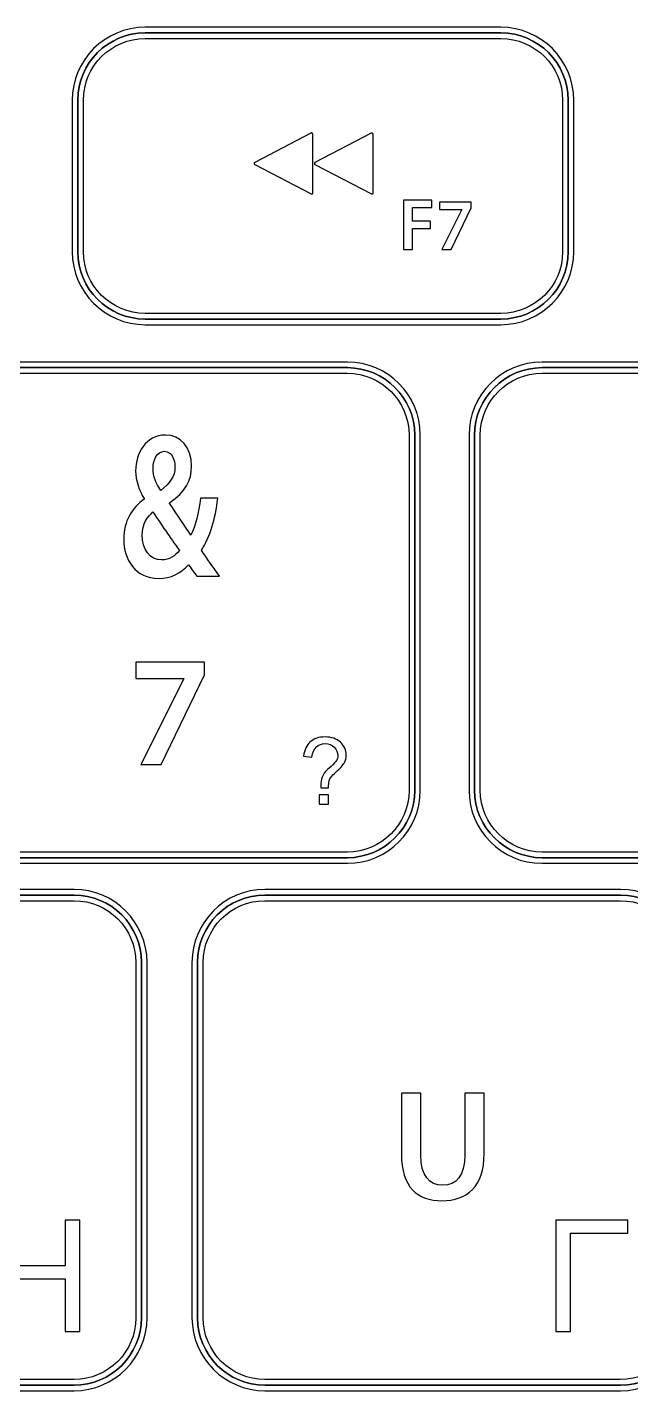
# Model space of a CAD drawing. Header units: millimetres. Extents: x -129 to 142, y -94 to 111.
# Drawn here: x 5.98 to 26.68, y 63.82 to 110.63 of the extents above; entities that cross this region are included whole.
import ezdxf

# ---------------------------------------------------------------- set-up
doc = ezdxf.new("R2010")
doc.units = ezdxf.units.MM
doc.header["$MEASUREMENT"] = 0
doc.layers.add('layer 1', color=7, linetype='Continuous')

msp = doc.modelspace()

# ---------------------------------------------------------------- linework, layer by layer
at = {"layer": 'layer 1', "color": 7, "lineweight": 25}
for points, knots in [([(22.2229, 100.4215), (22.2229, 100.4215), (10.0221, 100.4215), (10.0221, 100.4215), (10.0221, 100.4215), (8.641, 100.4215), (7.5176, 101.5453), (7.5176, 102.9266), (7.5176, 102.9266), (7.5176, 102.9266), (7.5176, 108.1285), (7.5176, 108.1285), (7.5176, 108.1285), (7.5176, 109.5091), (8.641, 110.633), (10.0221, 110.633), (10.0221, 110.633), (10.0221, 110.633), (22.2229, 110.633), (22.2229, 110.633), (22.2229, 110.633), (23.6032, 110.633), (24.7272, 109.5091), (24.7272, 108.1285), (24.7272, 108.1285), (24.7272, 108.1285), (24.7272, 102.9266), (24.7272, 102.9266), (24.7272, 102.9266), (24.7272, 101.5453), (23.6032, 100.4215), (22.2229, 100.4215)], [0, 0, 0, 0, 0.1111111, 0.1111111, 0.1111111, 0.1111111, 0.2222222, 0.2222222, 0.2222222, 0.2222222, 0.3333333, 0.3333333, 0.3333333, 0.3333333, 0.4444444, 0.4444444, 0.4444444, 0.4444444, 0.5555556, 0.5555556, 0.5555556, 0.5555556, 0.6666667, 0.6666667, 0.6666667, 0.6666667, 0.7777778, 0.7777778, 0.7777778, 0.7777778, 1, 1, 1, 1]), ([(10.0221, 110.2468), (10.0221, 110.2468), (10.0221, 110.2468), (10.0221, 110.2468), (10.0221, 110.2468), (8.8527, 110.2468), (7.9032, 109.2967), (7.9032, 108.1285), (7.9032, 108.1285), (7.9032, 108.1285), (7.9032, 102.9266), (7.9032, 102.9266), (7.9032, 102.9266), (7.9032, 101.7578), (8.8527, 100.8071), (10.0221, 100.8071), (10.0221, 100.8071), (10.0221, 100.8071), (22.2229, 100.8071), (22.2229, 100.8071), (22.2229, 100.8071), (23.3909, 100.8071), (24.343, 101.7578), (24.343, 102.9266), (24.343, 102.9266), (24.343, 102.9266), (24.343, 108.1285), (24.343, 108.1285), (24.343, 108.1285), (24.343, 109.2967), (23.3909, 110.2468), (22.2229, 110.2468), (22.2229, 110.2468), (22.2229, 110.2468), (10.0221, 110.2468), (10.0221, 110.2468)], [0, 0, 0, 0, 0.1, 0.1, 0.1, 0.1, 0.2, 0.2, 0.2, 0.2, 0.3, 0.3, 0.3, 0.3, 0.4, 0.4, 0.4, 0.4, 0.5, 0.5, 0.5, 0.5, 0.6, 0.6, 0.6, 0.6, 0.7, 0.7, 0.7, 0.7, 0.8, 0.8, 0.8, 0.8, 1, 1, 1, 1]), ([(16.9576, 81.9277), (16.9576, 81.9277), (4.7565, 81.9277), (4.7565, 81.9277), (4.7565, 81.9277), (3.3756, 81.9277), (2.2517, 83.0511), (2.2517, 84.4318), (2.2517, 84.4318), (2.2517, 84.4318), (2.2517, 96.6332), (2.2517, 96.6332), (2.2517, 96.6332), (2.2517, 98.0143), (3.3756, 99.1377), (4.7565, 99.1377), (4.7565, 99.1377), (4.7565, 99.1377), (16.9576, 99.1377), (16.9576, 99.1377), (16.9576, 99.1377), (18.3392, 99.1377), (19.4615, 98.0143), (19.4615, 96.6332), (19.4615, 96.6332), (19.4615, 96.6332), (19.4615, 84.4318), (19.4615, 84.4318), (19.4615, 84.4318), (19.4615, 83.0511), (18.3392, 81.9277), (16.9576, 81.9277)], [0, 0, 0, 0, 0.1111111, 0.1111111, 0.1111111, 0.1111111, 0.2222222, 0.2222222, 0.2222222, 0.2222222, 0.3333333, 0.3333333, 0.3333333, 0.3333333, 0.4444444, 0.4444444, 0.4444444, 0.4444444, 0.5555556, 0.5555556, 0.5555556, 0.5555556, 0.6666667, 0.6666667, 0.6666667, 0.6666667, 0.7777778, 0.7777778, 0.7777778, 0.7777778, 1, 1, 1, 1]), ([(35.8379, 81.9277), (35.8379, 81.9277), (23.637, 81.9277), (23.637, 81.9277), (23.637, 81.9277), (22.2553, 81.9277), (21.132, 83.0511), (21.132, 84.4318), (21.132, 84.4318), (21.132, 84.4318), (21.132, 96.6332), (21.132, 96.6332), (21.132, 96.6332), (21.132, 98.0143), (22.2553, 99.1377), (23.637, 99.1377), (23.637, 99.1377), (23.637, 99.1377), (35.8379, 99.1377), (35.8379, 99.1377), (35.8379, 99.1377), (37.2186, 99.1377), (38.3424, 98.0143), (38.3424, 96.6332), (38.3424, 96.6332), (38.3424, 96.6332), (38.3424, 84.4318), (38.3424, 84.4318), (38.3424, 84.4318), (38.3424, 83.0511), (37.2186, 81.9277), (35.8379, 81.9277)], [0, 0, 0, 0, 0.1111111, 0.1111111, 0.1111111, 0.1111111, 0.2222222, 0.2222222, 0.2222222, 0.2222222, 0.3333333, 0.3333333, 0.3333333, 0.3333333, 0.4444444, 0.4444444, 0.4444444, 0.4444444, 0.5555556, 0.5555556, 0.5555556, 0.5555556, 0.6666667, 0.6666667, 0.6666667, 0.6666667, 0.7777778, 0.7777778, 0.7777778, 0.7777778, 1, 1, 1, 1]), ([(4.7565, 98.7527), (4.7565, 98.7527), (4.7565, 98.7527), (4.7565, 98.7527), (4.7565, 98.7527), (3.5879, 98.7527), (2.6375, 97.8014), (2.6375, 96.6332), (2.6375, 96.6332), (2.6375, 96.6332), (2.6375, 84.4318), (2.6375, 84.4318), (2.6375, 84.4318), (2.6375, 83.2638), (3.5879, 82.3117), (4.7565, 82.3117), (4.7565, 82.3117), (4.7565, 82.3117), (16.9576, 82.3117), (16.9576, 82.3117), (16.9576, 82.3117), (18.1268, 82.3117), (19.0769, 83.2638), (19.0769, 84.4318), (19.0769, 84.4318), (19.0769, 84.4318), (19.0769, 96.6332), (19.0769, 96.6332), (19.0769, 96.6332), (19.0769, 97.8014), (18.1268, 98.7527), (16.9576, 98.7527), (16.9576, 98.7527), (16.9576, 98.7527), (4.7565, 98.7527), (4.7565, 98.7527)], [0, 0, 0, 0, 0.1, 0.1, 0.1, 0.1, 0.2, 0.2, 0.2, 0.2, 0.3, 0.3, 0.3, 0.3, 0.4, 0.4, 0.4, 0.4, 0.5, 0.5, 0.5, 0.5, 0.6, 0.6, 0.6, 0.6, 0.7, 0.7, 0.7, 0.7, 0.8, 0.8, 0.8, 0.8, 1, 1, 1, 1]), ([(23.637, 98.7527), (23.637, 98.7527), (23.637, 98.7527), (23.637, 98.7527), (23.637, 98.7527), (22.4672, 98.7527), (21.517, 97.8014), (21.517, 96.6332), (21.517, 96.6332), (21.517, 96.6332), (21.517, 84.4318), (21.517, 84.4318), (21.517, 84.4318), (21.517, 83.2638), (22.4672, 82.3117), (23.637, 82.3117), (23.637, 82.3117), (23.637, 82.3117), (35.8379, 82.3117), (35.8379, 82.3117), (35.8379, 82.3117), (37.0053, 82.3117), (37.9564, 83.2638), (37.9564, 84.4318), (37.9564, 84.4318), (37.9564, 84.4318), (37.9564, 96.6332), (37.9564, 96.6332), (37.9564, 96.6332), (37.9564, 97.8014), (37.0053, 98.7527), (35.8379, 98.7527), (35.8379, 98.7527), (35.8379, 98.7527), (23.637, 98.7527), (23.637, 98.7527)], [0, 0, 0, 0, 0.1, 0.1, 0.1, 0.1, 0.2, 0.2, 0.2, 0.2, 0.3, 0.3, 0.3, 0.3, 0.4, 0.4, 0.4, 0.4, 0.5, 0.5, 0.5, 0.5, 0.6, 0.6, 0.6, 0.6, 0.7, 0.7, 0.7, 0.7, 0.8, 0.8, 0.8, 0.8, 1, 1, 1, 1]), ([(7.5812, 63.8179), (7.5812, 63.8179), (-4.6201, 63.8179), (-4.6201, 63.8179), (-4.6201, 63.8179), (-6.0008, 63.8179), (-7.124, 64.9412), (-7.124, 66.3225), (-7.124, 66.3225), (-7.124, 66.3225), (-7.124, 78.5238), (-7.124, 78.5238), (-7.124, 78.5238), (-7.124, 79.9045), (-6.0008, 81.0279), (-4.6201, 81.0279), (-4.6201, 81.0279), (-4.6201, 81.0279), (7.5812, 81.0279), (7.5812, 81.0279), (7.5812, 81.0279), (8.9624, 81.0279), (10.0861, 79.9045), (10.0861, 78.5238), (10.0861, 78.5238), (10.0861, 78.5238), (10.0861, 66.3225), (10.0861, 66.3225), (10.0861, 66.3225), (10.0861, 64.9412), (8.9624, 63.8179), (7.5812, 63.8179)], [0, 0, 0, 0, 0.1111111, 0.1111111, 0.1111111, 0.1111111, 0.2222222, 0.2222222, 0.2222222, 0.2222222, 0.3333333, 0.3333333, 0.3333333, 0.3333333, 0.4444444, 0.4444444, 0.4444444, 0.4444444, 0.5555556, 0.5555556, 0.5555556, 0.5555556, 0.6666667, 0.6666667, 0.6666667, 0.6666667, 0.7777778, 0.7777778, 0.7777778, 0.7777778, 1, 1, 1, 1]), ([(26.3328, 63.8179), (26.3328, 63.8179), (14.1314, 63.8179), (14.1314, 63.8179), (14.1314, 63.8179), (12.7509, 63.8179), (11.6275, 64.9412), (11.6275, 66.3225), (11.6275, 66.3225), (11.6275, 66.3225), (11.6275, 78.5238), (11.6275, 78.5238), (11.6275, 78.5238), (11.6275, 79.9045), (12.7509, 81.0279), (14.1314, 81.0279), (14.1314, 81.0279), (14.1314, 81.0279), (26.3328, 81.0279), (26.3328, 81.0279), (26.3328, 81.0279), (27.7141, 81.0279), (28.8369, 79.9045), (28.8369, 78.5238), (28.8369, 78.5238), (28.8369, 78.5238), (28.8369, 66.3225), (28.8369, 66.3225), (28.8369, 66.3225), (28.8369, 64.9412), (27.7141, 63.8179), (26.3328, 63.8179)], [0, 0, 0, 0, 0.1111111, 0.1111111, 0.1111111, 0.1111111, 0.2222222, 0.2222222, 0.2222222, 0.2222222, 0.3333333, 0.3333333, 0.3333333, 0.3333333, 0.4444444, 0.4444444, 0.4444444, 0.4444444, 0.5555556, 0.5555556, 0.5555556, 0.5555556, 0.6666667, 0.6666667, 0.6666667, 0.6666667, 0.7777778, 0.7777778, 0.7777778, 0.7777778, 1, 1, 1, 1]), ([(-4.6201, 80.6429), (-4.6201, 80.6429), (-4.6201, 80.6429), (-4.6201, 80.6429), (-4.6201, 80.6429), (-5.788, 80.6429), (-6.7384, 79.6918), (-6.7384, 78.5238), (-6.7384, 78.5238), (-6.7384, 78.5238), (-6.7384, 66.3225), (-6.7384, 66.3225), (-6.7384, 66.3225), (-6.7384, 65.154), (-5.788, 64.2039), (-4.6201, 64.2039), (-4.6201, 64.2039), (-4.6201, 64.2039), (7.5812, 64.2039), (7.5812, 64.2039), (7.5812, 64.2039), (8.7495, 64.2039), (9.7001, 65.154), (9.7001, 66.3225), (9.7001, 66.3225), (9.7001, 66.3225), (9.7001, 78.5238), (9.7001, 78.5238), (9.7001, 78.5238), (9.7001, 79.6918), (8.7495, 80.6429), (7.5812, 80.6429), (7.5812, 80.6429), (7.5812, 80.6429), (-4.6201, 80.6429), (-4.6201, 80.6429)], [0, 0, 0, 0, 0.1, 0.1, 0.1, 0.1, 0.2, 0.2, 0.2, 0.2, 0.3, 0.3, 0.3, 0.3, 0.4, 0.4, 0.4, 0.4, 0.5, 0.5, 0.5, 0.5, 0.6, 0.6, 0.6, 0.6, 0.7, 0.7, 0.7, 0.7, 0.8, 0.8, 0.8, 0.8, 1, 1, 1, 1]), ([(14.1314, 80.6429), (14.1314, 80.6429), (14.1314, 80.6429), (14.1314, 80.6429), (14.1314, 80.6429), (12.9632, 80.6429), (12.0125, 79.6918), (12.0125, 78.5238), (12.0125, 78.5238), (12.0125, 78.5238), (12.0125, 66.3225), (12.0125, 66.3225), (12.0125, 66.3225), (12.0125, 65.154), (12.9632, 64.2039), (14.1314, 64.2039), (14.1314, 64.2039), (14.1314, 64.2039), (26.3328, 64.2039), (26.3328, 64.2039), (26.3328, 64.2039), (27.5012, 64.2039), (28.4519, 65.154), (28.4519, 66.3225), (28.4519, 66.3225), (28.4519, 66.3225), (28.4519, 78.5238), (28.4519, 78.5238), (28.4519, 78.5238), (28.4519, 79.6918), (27.5012, 80.6429), (26.3328, 80.6429), (26.3328, 80.6429), (26.3328, 80.6429), (14.1314, 80.6429), (14.1314, 80.6429)], [0, 0, 0, 0, 0.1, 0.1, 0.1, 0.1, 0.2, 0.2, 0.2, 0.2, 0.3, 0.3, 0.3, 0.3, 0.4, 0.4, 0.4, 0.4, 0.5, 0.5, 0.5, 0.5, 0.6, 0.6, 0.6, 0.6, 0.7, 0.7, 0.7, 0.7, 0.8, 0.8, 0.8, 0.8, 1, 1, 1, 1])]:
    msp.add_open_spline(points, degree=3, knots=knots, dxfattribs=at)
at = {"layer": 'layer 1', "color": 7}
for points in [[(24.5349, 102.9266), (24.5349, 101.6496), (23.4996, 100.6153), (22.2229, 100.6153), (22.2229, 100.6153), (22.2229, 100.6153), (10.0221, 100.6153), (10.0221, 100.6153), (10.0221, 100.6153), (8.7446, 100.6153), (7.7103, 101.6496), (7.7103, 102.9266), (7.7103, 102.9266), (7.7103, 102.9266), (7.7103, 108.1285), (7.7103, 108.1285), (7.7103, 108.1285), (7.7103, 109.4048), (8.7446, 110.4391), (10.0221, 110.4391), (10.0221, 110.4391), (10.0221, 110.4391), (22.2229, 110.4391), (22.2229, 110.4391), (22.2229, 110.4391), (23.4996, 110.4391), (24.5349, 109.4048), (24.5349, 108.1285), (24.5349, 108.1285), (24.5349, 108.1285), (24.5349, 102.9266), (24.5349, 102.9266)], [(19.2688, 84.4318), (19.2688, 83.1552), (18.2345, 82.12), (16.9576, 82.12), (16.9576, 82.12), (16.9576, 82.12), (4.7565, 82.12), (4.7565, 82.12), (4.7565, 82.12), (3.4797, 82.12), (2.4443, 83.1552), (2.4443, 84.4318), (2.4443, 84.4318), (2.4443, 84.4318), (2.4443, 96.6332), (2.4443, 96.6332), (2.4443, 96.6332), (2.4443, 97.9097), (3.4797, 98.9454), (4.7565, 98.9454), (4.7565, 98.9454), (4.7565, 98.9454), (16.9576, 98.9454), (16.9576, 98.9454), (16.9576, 98.9454), (18.2345, 98.9454), (19.2688, 97.9097), (19.2688, 96.6332), (19.2688, 96.6332), (19.2688, 96.6332), (19.2688, 84.4318), (19.2688, 84.4318)], [(38.1492, 84.4318), (38.1492, 83.1552), (37.1139, 82.12), (35.8379, 82.12), (35.8379, 82.12), (35.8379, 82.12), (23.637, 82.12), (23.637, 82.12), (23.637, 82.12), (22.36, 82.12), (21.3237, 83.1552), (21.3237, 84.4318), (21.3237, 84.4318), (21.3237, 84.4318), (21.3237, 96.6332), (21.3237, 96.6332), (21.3237, 96.6332), (21.3237, 97.9097), (22.36, 98.9454), (23.637, 98.9454), (23.637, 98.9454), (23.637, 98.9454), (35.8379, 98.9454), (35.8379, 98.9454), (35.8379, 98.9454), (37.1139, 98.9454), (38.1492, 97.9097), (38.1492, 96.6332), (38.1492, 96.6332), (38.1492, 96.6332), (38.1492, 84.4318), (38.1492, 84.4318)], [(9.8934, 66.3225), (9.8934, 65.0455), (8.8581, 64.0102), (7.5812, 64.0102), (7.5812, 64.0102), (7.5812, 64.0102), (-4.6201, 64.0102), (-4.6201, 64.0102), (-4.6201, 64.0102), (-5.8968, 64.0102), (-6.9314, 65.0455), (-6.9314, 66.3225), (-6.9314, 66.3225), (-6.9314, 66.3225), (-6.9314, 78.5238), (-6.9314, 78.5238), (-6.9314, 78.5238), (-6.9314, 79.8003), (-5.8968, 80.8361), (-4.6201, 80.8361), (-4.6201, 80.8361), (-4.6201, 80.8361), (7.5812, 80.8361), (7.5812, 80.8361), (7.5812, 80.8361), (8.8581, 80.8361), (9.8934, 79.8003), (9.8934, 78.5238), (9.8934, 78.5238), (9.8934, 78.5238), (9.8934, 66.3225), (9.8934, 66.3225)], [(28.6452, 66.3225), (28.6452, 65.0455), (27.6099, 64.0102), (26.3328, 64.0102), (26.3328, 64.0102), (26.3328, 64.0102), (14.1314, 64.0102), (14.1314, 64.0102), (14.1314, 64.0102), (12.8545, 64.0102), (11.8192, 65.0455), (11.8192, 66.3225), (11.8192, 66.3225), (11.8192, 66.3225), (11.8192, 78.5238), (11.8192, 78.5238), (11.8192, 78.5238), (11.8192, 79.8003), (12.8545, 80.8361), (14.1314, 80.8361), (14.1314, 80.8361), (14.1314, 80.8361), (26.3328, 80.8361), (26.3328, 80.8361), (26.3328, 80.8361), (27.6099, 80.8361), (28.6452, 79.8003), (28.6452, 78.5238), (28.6452, 78.5238), (28.6452, 78.5238), (28.6452, 66.3225), (28.6452, 66.3225)]]:
    msp.add_open_spline(points, degree=3, knots=[0, 0, 0, 0, 0.1111111, 0.1111111, 0.1111111, 0.1111111, 0.2222222, 0.2222222, 0.2222222, 0.2222222, 0.3333333, 0.3333333, 0.3333333, 0.3333333, 0.4444444, 0.4444444, 0.4444444, 0.4444444, 0.5555556, 0.5555556, 0.5555556, 0.5555556, 0.6666667, 0.6666667, 0.6666667, 0.6666667, 0.7777778, 0.7777778, 0.7777778, 0.7777778, 1, 1, 1, 1], dxfattribs=at)
at = {"layer": 'layer 1', "color": 251, "lineweight": 25}
for points in [[(7.7103, 108.1285), (7.7103, 109.4048), (8.7446, 110.4391), (10.0221, 110.4391)], [(10.0221, 110.4391), (10.0221, 110.4391), (22.2229, 110.4391), (22.2229, 110.4391)], [(22.2229, 110.4391), (23.4996, 110.4391), (24.5349, 109.4048), (24.5349, 108.1285)], [(7.7103, 102.9266), (7.7103, 102.9266), (7.7103, 108.1285), (7.7103, 108.1285)], [(24.5349, 108.1285), (24.5349, 108.1285), (24.5349, 102.9266), (24.5349, 102.9266)], [(10.0221, 100.6153), (8.7446, 100.6153), (7.7103, 101.6496), (7.7103, 102.9266)], [(24.5349, 102.9266), (24.5349, 101.6496), (23.4996, 100.6153), (22.2229, 100.6153)], [(22.2229, 100.6153), (22.2229, 100.6153), (10.0221, 100.6153), (10.0221, 100.6153)], [(4.7565, 98.9454), (4.7565, 98.9454), (16.9576, 98.9454), (16.9576, 98.9454)], [(16.9576, 98.9454), (18.2345, 98.9454), (19.2688, 97.9097), (19.2688, 96.6332)], [(21.3237, 96.6332), (21.3237, 97.9097), (22.36, 98.9454), (23.637, 98.9454)], [(23.637, 98.9454), (23.637, 98.9454), (35.8379, 98.9454), (35.8379, 98.9454)], [(19.2688, 96.6332), (19.2688, 96.6332), (19.2688, 84.4318), (19.2688, 84.4318)], [(21.3237, 84.4318), (21.3237, 84.4318), (21.3237, 96.6332), (21.3237, 96.6332)], [(19.2688, 84.4318), (19.2688, 83.1552), (18.2345, 82.12), (16.9576, 82.12)], [(23.637, 82.12), (22.36, 82.12), (21.3237, 83.1552), (21.3237, 84.4318)], [(16.9576, 82.12), (16.9576, 82.12), (4.7565, 82.12), (4.7565, 82.12)], [(35.8379, 82.12), (35.8379, 82.12), (23.637, 82.12), (23.637, 82.12)], [(-4.6201, 80.8361), (-4.6201, 80.8361), (7.5812, 80.8361), (7.5812, 80.8361)], [(7.5812, 80.8361), (8.8581, 80.8361), (9.8934, 79.8003), (9.8934, 78.5238)], [(11.8192, 78.5238), (11.8192, 79.8003), (12.8545, 80.8361), (14.1314, 80.8361)], [(14.1314, 80.8361), (14.1314, 80.8361), (26.3328, 80.8361), (26.3328, 80.8361)], [(26.3328, 80.8361), (27.6099, 80.8361), (28.6452, 79.8003), (28.6452, 78.5238)], [(9.8934, 78.5238), (9.8934, 78.5238), (9.8934, 66.3225), (9.8934, 66.3225)], [(11.8192, 66.3225), (11.8192, 66.3225), (11.8192, 78.5238), (11.8192, 78.5238)], [(9.8934, 66.3225), (9.8934, 65.0455), (8.8581, 64.0102), (7.5812, 64.0102)], [(14.1314, 64.0102), (12.8545, 64.0102), (11.8192, 65.0455), (11.8192, 66.3225)], [(28.6452, 66.3225), (28.6452, 65.0455), (27.6099, 64.0102), (26.3328, 64.0102)], [(7.5812, 64.0102), (7.5812, 64.0102), (-4.6201, 64.0102), (-4.6201, 64.0102)], [(26.3328, 64.0102), (26.3328, 64.0102), (14.1314, 64.0102), (14.1314, 64.0102)]]:
    msp.add_open_spline(points, degree=3, dxfattribs=at)
at = {"layer": 'layer 1', "color": 252}
for points, knots in [([(15.7784, 106.9567), (15.7784, 106.9567), (15.7784, 104.9483), (15.7784, 104.9483), (15.7784, 104.9483), (15.7784, 104.9184), (15.7608, 104.9092), (15.7328, 104.9092), (15.7328, 104.9092), (15.726, 104.9092), (15.7236, 104.9092), (15.7158, 104.9174), (15.7158, 104.9174), (15.7158, 104.9174), (13.7822, 105.917), (13.7822, 105.917), (13.7822, 105.917), (13.7656, 105.9288), (13.7586, 105.9405), (13.7586, 105.9547), (13.7586, 105.9547), (13.7586, 105.9674), (13.7656, 105.984), (13.7822, 105.989), (13.7822, 105.989), (13.7822, 105.989), (15.7094, 106.9973), (15.7094, 106.9973), (15.7094, 106.9973), (15.7158, 107.0041), (15.7236, 107.0041), (15.726, 107.0041), (15.726, 107.0041), (15.7608, 107.0041), (15.7784, 106.9793), (15.7784, 106.9567)], [0, 0, 0, 0, 0.1, 0.1, 0.1, 0.1, 0.2, 0.2, 0.2, 0.2, 0.3, 0.3, 0.3, 0.3, 0.4, 0.4, 0.4, 0.4, 0.5, 0.5, 0.5, 0.5, 0.6, 0.6, 0.6, 0.6, 0.7, 0.7, 0.7, 0.7, 0.8, 0.8, 0.8, 0.8, 1, 1, 1, 1]), ([(17.8441, 106.9567), (17.8441, 106.9567), (17.8441, 106.9567), (17.8441, 106.9567), (17.8441, 106.9567), (17.8441, 106.9567), (17.8441, 104.9483), (17.8441, 104.9483), (17.8441, 104.9483), (17.8441, 104.9184), (17.8255, 104.9092), (17.7976, 104.9092), (17.7976, 104.9092), (17.7903, 104.9092), (17.7883, 104.9092), (17.7824, 104.9174), (17.7824, 104.9174), (17.7824, 104.9174), (15.842, 105.917), (15.842, 105.917), (15.842, 105.917), (15.8293, 105.9288), (15.8283, 105.9405), (15.8283, 105.9547), (15.8283, 105.9547), (15.8283, 105.9674), (15.8293, 105.984), (15.842, 105.989), (15.842, 105.989), (15.842, 105.989), (17.7721, 106.9973), (17.7721, 106.9973), (17.7721, 106.9973), (17.7824, 107.0041), (17.7883, 107.0041), (17.7903, 107.0041), (17.7903, 107.0041), (17.8255, 107.0041), (17.8441, 106.9793), (17.8441, 106.9567)], [0, 0, 0, 0, 0.0909091, 0.0909091, 0.0909091, 0.0909091, 0.1818182, 0.1818182, 0.1818182, 0.1818182, 0.2727273, 0.2727273, 0.2727273, 0.2727273, 0.3636364, 0.3636364, 0.3636364, 0.3636364, 0.4545455, 0.4545455, 0.4545455, 0.4545455, 0.5454545, 0.5454545, 0.5454545, 0.5454545, 0.6363636, 0.6363636, 0.6363636, 0.6363636, 0.7272727, 0.7272727, 0.7272727, 0.7272727, 0.8181818, 0.8181818, 0.8181818, 0.8181818, 1, 1, 1, 1]), ([(18.8848, 104.6923), (18.8848, 104.6923), (19.8589, 104.6923), (19.8589, 104.6923), (19.8589, 104.6923), (19.8589, 104.6923), (19.8589, 104.4394), (19.8589, 104.4394), (19.8589, 104.4394), (19.8589, 104.4394), (19.193, 104.4394), (19.193, 104.4394), (19.193, 104.4394), (19.193, 104.4394), (19.193, 103.9746), (19.193, 103.9746), (19.193, 103.9746), (19.193, 103.9746), (19.8143, 103.9746), (19.8143, 103.9746), (19.8143, 103.9746), (19.8143, 103.9746), (19.8143, 103.7212), (19.8143, 103.7212), (19.8143, 103.7212), (19.8143, 103.7212), (19.193, 103.7212), (19.193, 103.7212), (19.193, 103.7212), (19.193, 103.7212), (19.193, 103.0049), (19.193, 103.0049), (19.193, 103.0049), (19.193, 103.0049), (18.8848, 103.0049), (18.8848, 103.0049), (18.8848, 103.0049), (18.8848, 103.0049), (18.8848, 104.6923), (18.8848, 104.6923)], [0, 0, 0, 0, 0.0909091, 0.0909091, 0.0909091, 0.0909091, 0.1818182, 0.1818182, 0.1818182, 0.1818182, 0.2727273, 0.2727273, 0.2727273, 0.2727273, 0.3636364, 0.3636364, 0.3636364, 0.3636364, 0.4545455, 0.4545455, 0.4545455, 0.4545455, 0.5454545, 0.5454545, 0.5454545, 0.5454545, 0.6363636, 0.6363636, 0.6363636, 0.6363636, 0.7272727, 0.7272727, 0.7272727, 0.7272727, 0.8181818, 0.8181818, 0.8181818, 0.8181818, 1, 1, 1, 1]), ([(21.2092, 104.6331), (21.2092, 104.6331), (21.2092, 104.4346), (21.2092, 104.4346), (21.2092, 104.4346), (21.2092, 104.4346), (20.5204, 103.0049), (20.5204, 103.0049), (20.5204, 103.0049), (20.5204, 103.0049), (20.1951, 103.0049), (20.1951, 103.0049), (20.1951, 103.0049), (20.1951, 103.0049), (20.881, 104.3724), (20.881, 104.3724), (20.881, 104.3724), (20.881, 104.3724), (20.881, 104.3773), (20.881, 104.3773), (20.881, 104.3773), (20.881, 104.3773), (20.1142, 104.3773), (20.1142, 104.3773), (20.1142, 104.3773), (20.1142, 104.3773), (20.1142, 104.6331), (20.1142, 104.6331), (20.1142, 104.6331), (20.1142, 104.6331), (21.2092, 104.6331), (21.2092, 104.6331)], [0, 0, 0, 0, 0.1111111, 0.1111111, 0.1111111, 0.1111111, 0.2222222, 0.2222222, 0.2222222, 0.2222222, 0.3333333, 0.3333333, 0.3333333, 0.3333333, 0.4444444, 0.4444444, 0.4444444, 0.4444444, 0.5555556, 0.5555556, 0.5555556, 0.5555556, 0.6666667, 0.6666667, 0.6666667, 0.6666667, 0.7777778, 0.7777778, 0.7777778, 0.7777778, 1, 1, 1, 1]), ([(11.7986, 91.783), (11.7067, 91.9038), (11.6197, 92.0243), (11.5124, 92.1798), (11.5124, 92.1798), (11.2379, 91.8756), (10.9023, 91.7053), (10.4875, 91.7053), (10.4875, 91.7053), (9.6831, 91.7053), (9.2847, 92.3638), (9.2847, 93.0508), (9.2847, 93.0508), (9.2847, 93.6877), (9.5705, 94.1408), (9.9859, 94.4309), (9.9859, 94.4309), (9.9859, 94.4309), (9.9859, 94.4525), (9.9859, 94.4525), (9.9859, 94.4525), (9.8132, 94.721), (9.6949, 95.068), (9.6949, 95.4076), (9.6949, 95.4076), (9.6949, 96.0025), (10.0403, 96.6326), (10.7144, 96.6326), (10.7144, 96.6326), (11.2267, 96.6326), (11.6153, 96.2148), (11.6153, 95.5636), (11.6153, 95.5636), (11.6153, 95.068), (11.3994, 94.6648), (10.8651, 94.3179), (10.8651, 94.3179), (10.8651, 94.3179), (10.8603, 94.289), (10.8603, 94.289), (10.8603, 94.289), (11.1132, 93.9074), (11.3936, 93.4828), (11.5931, 93.1995), (11.5931, 93.1995), (11.7502, 93.5174), (11.8574, 93.9637), (11.922, 94.4661), (11.922, 94.4661), (11.922, 94.4661), (12.516, 94.4661), (12.516, 94.4661), (12.516, 94.4661), (12.4181, 93.7299), (12.2518, 93.128), (11.9494, 92.6754), (11.9494, 92.6754), (12.1485, 92.3853), (12.3481, 92.0951), (12.5752, 91.783), (12.5752, 91.783), (12.5752, 91.783), (11.7986, 91.783), (11.7986, 91.783)], [0, 0, 0, 0, 0.0588235, 0.0588235, 0.0588235, 0.0588235, 0.1176471, 0.1176471, 0.1176471, 0.1176471, 0.1764706, 0.1764706, 0.1764706, 0.1764706, 0.2352941, 0.2352941, 0.2352941, 0.2352941, 0.2941176, 0.2941176, 0.2941176, 0.2941176, 0.3529412, 0.3529412, 0.3529412, 0.3529412, 0.4117647, 0.4117647, 0.4117647, 0.4117647, 0.4705882, 0.4705882, 0.4705882, 0.4705882, 0.5294118, 0.5294118, 0.5294118, 0.5294118, 0.5882353, 0.5882353, 0.5882353, 0.5882353, 0.6470588, 0.6470588, 0.6470588, 0.6470588, 0.7058824, 0.7058824, 0.7058824, 0.7058824, 0.7647059, 0.7647059, 0.7647059, 0.7647059, 0.8235294, 0.8235294, 0.8235294, 0.8235294, 0.8823529, 0.8823529, 0.8823529, 0.8823529, 1, 1, 1, 1]), ([(10.6762, 96.0729), (10.6762, 96.0729), (10.6762, 96.0729), (10.6762, 96.0729), (10.6762, 96.0729), (10.4277, 96.0729), (10.2932, 95.7902), (10.2932, 95.4922), (10.2932, 95.4922), (10.2932, 95.2025), (10.3955, 94.9686), (10.5579, 94.728), (10.5579, 94.728), (10.8651, 94.9829), (11.0432, 95.2025), (11.0432, 95.5357), (11.0432, 95.5357), (11.0432, 95.7902), (10.9356, 96.0729), (10.6822, 96.0729), (10.6822, 96.0729), (10.6822, 96.0729), (10.6762, 96.0729), (10.6762, 96.0729)], [0, 0, 0, 0, 0.1428571, 0.1428571, 0.1428571, 0.1428571, 0.2857143, 0.2857143, 0.2857143, 0.2857143, 0.4285714, 0.4285714, 0.4285714, 0.4285714, 0.5714286, 0.5714286, 0.5714286, 0.5714286, 0.7142857, 0.7142857, 0.7142857, 0.7142857, 1, 1, 1, 1]), ([(10.5897, 92.3428), (10.5897, 92.3428), (10.5897, 92.3428), (10.5897, 92.3428), (10.5897, 92.3428), (10.8435, 92.3428), (11.0598, 92.4847), (11.1945, 92.6686), (11.1945, 92.6686), (10.9728, 92.9729), (10.6274, 93.4754), (10.2882, 93.9921), (10.2882, 93.9921), (10.1155, 93.8366), (9.916, 93.5889), (9.916, 93.1926), (9.916, 93.1926), (9.916, 92.718), (10.1796, 92.3428), (10.5842, 92.3428), (10.5842, 92.3428), (10.5842, 92.3428), (10.5897, 92.3428), (10.5897, 92.3428)], [0, 0, 0, 0, 0.1428571, 0.1428571, 0.1428571, 0.1428571, 0.2857143, 0.2857143, 0.2857143, 0.2857143, 0.4285714, 0.4285714, 0.4285714, 0.4285714, 0.5714286, 0.5714286, 0.5714286, 0.5714286, 0.7142857, 0.7142857, 0.7142857, 0.7142857, 1, 1, 1, 1]), ([(12.0545, 88.8278), (12.0545, 88.8278), (12.0545, 88.4016), (12.0545, 88.4016), (12.0545, 88.4016), (12.0545, 88.4016), (10.5711, 85.3212), (10.5711, 85.3212), (10.5711, 85.3212), (10.5711, 85.3212), (9.8694, 85.3212), (9.8694, 85.3212), (9.8694, 85.3212), (9.8694, 85.3212), (11.3481, 88.2661), (11.3481, 88.2661), (11.3481, 88.2661), (11.3481, 88.2661), (11.3481, 88.2769), (11.3481, 88.2769), (11.3481, 88.2769), (11.3481, 88.2769), (9.6977, 88.2769), (9.6977, 88.2769), (9.6977, 88.2769), (9.6977, 88.2769), (9.6977, 88.8278), (9.6977, 88.8278), (9.6977, 88.8278), (9.6977, 88.8278), (12.0545, 88.8278), (12.0545, 88.8278)], [0, 0, 0, 0, 0.1111111, 0.1111111, 0.1111111, 0.1111111, 0.2222222, 0.2222222, 0.2222222, 0.2222222, 0.3333333, 0.3333333, 0.3333333, 0.3333333, 0.4444444, 0.4444444, 0.4444444, 0.4444444, 0.5555556, 0.5555556, 0.5555556, 0.5555556, 0.6666667, 0.6666667, 0.6666667, 0.6666667, 0.7777778, 0.7777778, 0.7777778, 0.7777778, 1, 1, 1, 1]), ([(19.4772, 74.0363), (19.4772, 74.0363), (19.4772, 71.9158), (19.4772, 71.9158), (19.4772, 71.9158), (19.4772, 71.2034), (19.7733, 70.8751), (20.2215, 70.8751), (20.2215, 70.8751), (20.7014, 70.8751), (20.9877, 71.2034), (20.9877, 71.9158), (20.9877, 71.9158), (20.9877, 71.9158), (20.9877, 74.0363), (20.9877, 74.0363), (20.9877, 74.0363), (20.9877, 74.0363), (21.651, 74.0363), (21.651, 74.0363), (21.651, 74.0363), (21.651, 74.0363), (21.651, 71.9588), (21.651, 71.9588), (21.651, 71.9588), (21.651, 70.8374), (21.0737, 70.3414), (20.2003, 70.3414), (20.2003, 70.3414), (19.3588, 70.3414), (18.8134, 70.81), (18.8134, 71.9544), (18.8134, 71.9544), (18.8134, 71.9544), (18.8134, 74.0363), (18.8134, 74.0363), (18.8134, 74.0363), (18.8134, 74.0363), (19.4772, 74.0363), (19.4772, 74.0363)], [0, 0, 0, 0, 0.0909091, 0.0909091, 0.0909091, 0.0909091, 0.1818182, 0.1818182, 0.1818182, 0.1818182, 0.2727273, 0.2727273, 0.2727273, 0.2727273, 0.3636364, 0.3636364, 0.3636364, 0.3636364, 0.4545455, 0.4545455, 0.4545455, 0.4545455, 0.5454545, 0.5454545, 0.5454545, 0.5454545, 0.6363636, 0.6363636, 0.6363636, 0.6363636, 0.7272727, 0.7272727, 0.7272727, 0.7272727, 0.8181818, 0.8181818, 0.8181818, 0.8181818, 1, 1, 1, 1])]:
    msp.add_open_spline(points, degree=3, knots=knots, dxfattribs=at)
at = {"layer": 'layer 1'}
for points, knots in [([(16.0469, 84.5154), (16.0458, 84.5524), (16.0453, 84.5804), (16.0453, 84.5989), (16.0453, 84.5989), (16.0453, 84.7083), (16.0606, 84.8023), (16.0918, 84.8816), (16.0918, 84.8816), (16.1145, 84.9418), (16.151, 85.0021), (16.2017, 85.0628), (16.2017, 85.0628), (16.2387, 85.1072), (16.3058, 85.1717), (16.402, 85.2568), (16.402, 85.2568), (16.4987, 85.3419), (16.561, 85.4095), (16.5901, 85.4602), (16.5901, 85.4602), (16.6192, 85.5115), (16.6334, 85.5664), (16.6334, 85.6267), (16.6334, 85.6267), (16.6334, 85.7355), (16.5912, 85.8312), (16.5066, 85.9136), (16.5066, 85.9136), (16.4221, 85.996), (16.3185, 86.0372), (16.1959, 86.0372), (16.1959, 86.0372), (16.077, 86.0372), (15.9782, 85.9997), (15.8989, 85.9252), (15.8989, 85.9252), (15.8191, 85.8502), (15.7674, 85.7334), (15.7425, 85.5744), (15.7425, 85.5744), (15.7425, 85.5744), (15.4572, 85.6092), (15.4572, 85.6092), (15.4572, 85.6092), (15.4831, 85.8211), (15.5592, 85.9839), (15.6865, 86.0964), (15.6865, 86.0964), (15.8139, 86.209), (15.9819, 86.2655), (16.1911, 86.2655), (16.1911, 86.2655), (16.4125, 86.2655), (16.589, 86.2053), (16.7211, 86.0843), (16.7211, 86.0843), (16.8527, 85.9633), (16.9188, 85.8169), (16.9188, 85.6452), (16.9188, 85.6452), (16.9188, 85.5458), (16.8955, 85.4544), (16.849, 85.3709), (16.849, 85.3709), (16.8025, 85.2869), (16.7116, 85.1854), (16.5764, 85.0655), (16.5764, 85.0655), (16.4855, 84.9852), (16.4263, 84.926), (16.3983, 84.8879), (16.3983, 84.8879), (16.3703, 84.8499), (16.3497, 84.806), (16.3365, 84.7564), (16.3365, 84.7564), (16.3232, 84.7072), (16.3153, 84.6269), (16.3132, 84.5154), (16.3132, 84.5154), (16.3132, 84.5154), (16.0469, 84.5154), (16.0469, 84.5154)], [0, 0, 0, 0, 0.0454545, 0.0454545, 0.0454545, 0.0454545, 0.0909091, 0.0909091, 0.0909091, 0.0909091, 0.1363636, 0.1363636, 0.1363636, 0.1363636, 0.1818182, 0.1818182, 0.1818182, 0.1818182, 0.2272727, 0.2272727, 0.2272727, 0.2272727, 0.2727273, 0.2727273, 0.2727273, 0.2727273, 0.3181818, 0.3181818, 0.3181818, 0.3181818, 0.3636364, 0.3636364, 0.3636364, 0.3636364, 0.4090909, 0.4090909, 0.4090909, 0.4090909, 0.4545455, 0.4545455, 0.4545455, 0.4545455, 0.5, 0.5, 0.5, 0.5, 0.5454545, 0.5454545, 0.5454545, 0.5454545, 0.5909091, 0.5909091, 0.5909091, 0.5909091, 0.6363636, 0.6363636, 0.6363636, 0.6363636, 0.6818182, 0.6818182, 0.6818182, 0.6818182, 0.7272727, 0.7272727, 0.7272727, 0.7272727, 0.7727273, 0.7727273, 0.7727273, 0.7727273, 0.8181818, 0.8181818, 0.8181818, 0.8181818, 0.8636364, 0.8636364, 0.8636364, 0.8636364, 0.9090909, 0.9090909, 0.9090909, 0.9090909, 1, 1, 1, 1]), ([(15.9962, 83.9574), (15.9962, 83.9574), (15.9962, 84.2745), (15.9962, 84.2745), (15.9962, 84.2745), (15.9962, 84.2745), (16.3132, 84.2745), (16.3132, 84.2745), (16.3132, 84.2745), (16.3132, 84.2745), (16.3132, 83.9574), (16.3132, 83.9574), (16.3132, 83.9574), (16.3132, 83.9574), (15.9962, 83.9574), (15.9962, 83.9574)], [0, 0, 0, 0, 0.2, 0.2, 0.2, 0.2, 0.4, 0.4, 0.4, 0.4, 0.6, 0.6, 0.6, 0.6, 1, 1, 1, 1]), ([(4.7921, 65.8564), (4.7921, 65.8564), (4.7921, 69.6763), (4.7921, 69.6763), (4.7921, 69.6763), (4.7921, 69.6763), (5.299, 69.6763), (5.299, 69.6763), (5.299, 69.6763), (5.299, 69.6763), (5.299, 68.1024), (5.299, 68.1024), (5.299, 68.1024), (5.299, 68.1024), (7.2729, 68.1024), (7.2729, 68.1024), (7.2729, 68.1024), (7.2729, 68.1024), (7.2729, 69.6763), (7.2729, 69.6763), (7.2729, 69.6763), (7.2729, 69.6763), (7.7797, 69.6763), (7.7797, 69.6763), (7.7797, 69.6763), (7.7797, 69.6763), (7.7797, 65.8564), (7.7797, 65.8564), (7.7797, 65.8564), (7.7797, 65.8564), (7.2729, 65.8564), (7.2729, 65.8564), (7.2729, 65.8564), (7.2729, 65.8564), (7.2729, 67.6543), (7.2729, 67.6543), (7.2729, 67.6543), (7.2729, 67.6543), (5.299, 67.6543), (5.299, 67.6543), (5.299, 67.6543), (5.299, 67.6543), (5.299, 65.8564), (5.299, 65.8564), (5.299, 65.8564), (5.299, 65.8564), (4.7921, 65.8564), (4.7921, 65.8564)], [0, 0, 0, 0, 0.0769231, 0.0769231, 0.0769231, 0.0769231, 0.1538462, 0.1538462, 0.1538462, 0.1538462, 0.2307692, 0.2307692, 0.2307692, 0.2307692, 0.3076923, 0.3076923, 0.3076923, 0.3076923, 0.3846154, 0.3846154, 0.3846154, 0.3846154, 0.4615385, 0.4615385, 0.4615385, 0.4615385, 0.5384615, 0.5384615, 0.5384615, 0.5384615, 0.6153846, 0.6153846, 0.6153846, 0.6153846, 0.6923077, 0.6923077, 0.6923077, 0.6923077, 0.7692308, 0.7692308, 0.7692308, 0.7692308, 0.8461538, 0.8461538, 0.8461538, 0.8461538, 1, 1, 1, 1]), ([(24.1059, 69.6763), (24.1059, 69.6763), (26.576, 69.6763), (26.576, 69.6763), (26.576, 69.6763), (26.576, 69.6763), (26.576, 69.2281), (26.576, 69.2281), (26.576, 69.2281), (26.576, 69.2281), (24.6127, 69.2281), (24.6127, 69.2281), (24.6127, 69.2281), (24.6127, 69.2281), (24.6127, 65.8564), (24.6127, 65.8564), (24.6127, 65.8564), (24.6127, 65.8564), (24.1059, 65.8564), (24.1059, 65.8564), (24.1059, 65.8564), (24.1059, 65.8564), (24.1059, 69.6763), (24.1059, 69.6763)], [0, 0, 0, 0, 0.1428571, 0.1428571, 0.1428571, 0.1428571, 0.2857143, 0.2857143, 0.2857143, 0.2857143, 0.4285714, 0.4285714, 0.4285714, 0.4285714, 0.5714286, 0.5714286, 0.5714286, 0.5714286, 0.7142857, 0.7142857, 0.7142857, 0.7142857, 1, 1, 1, 1])]:
    msp.add_open_spline(points, degree=3, knots=knots, dxfattribs=at)

doc.saveas('drawing.dxf')
